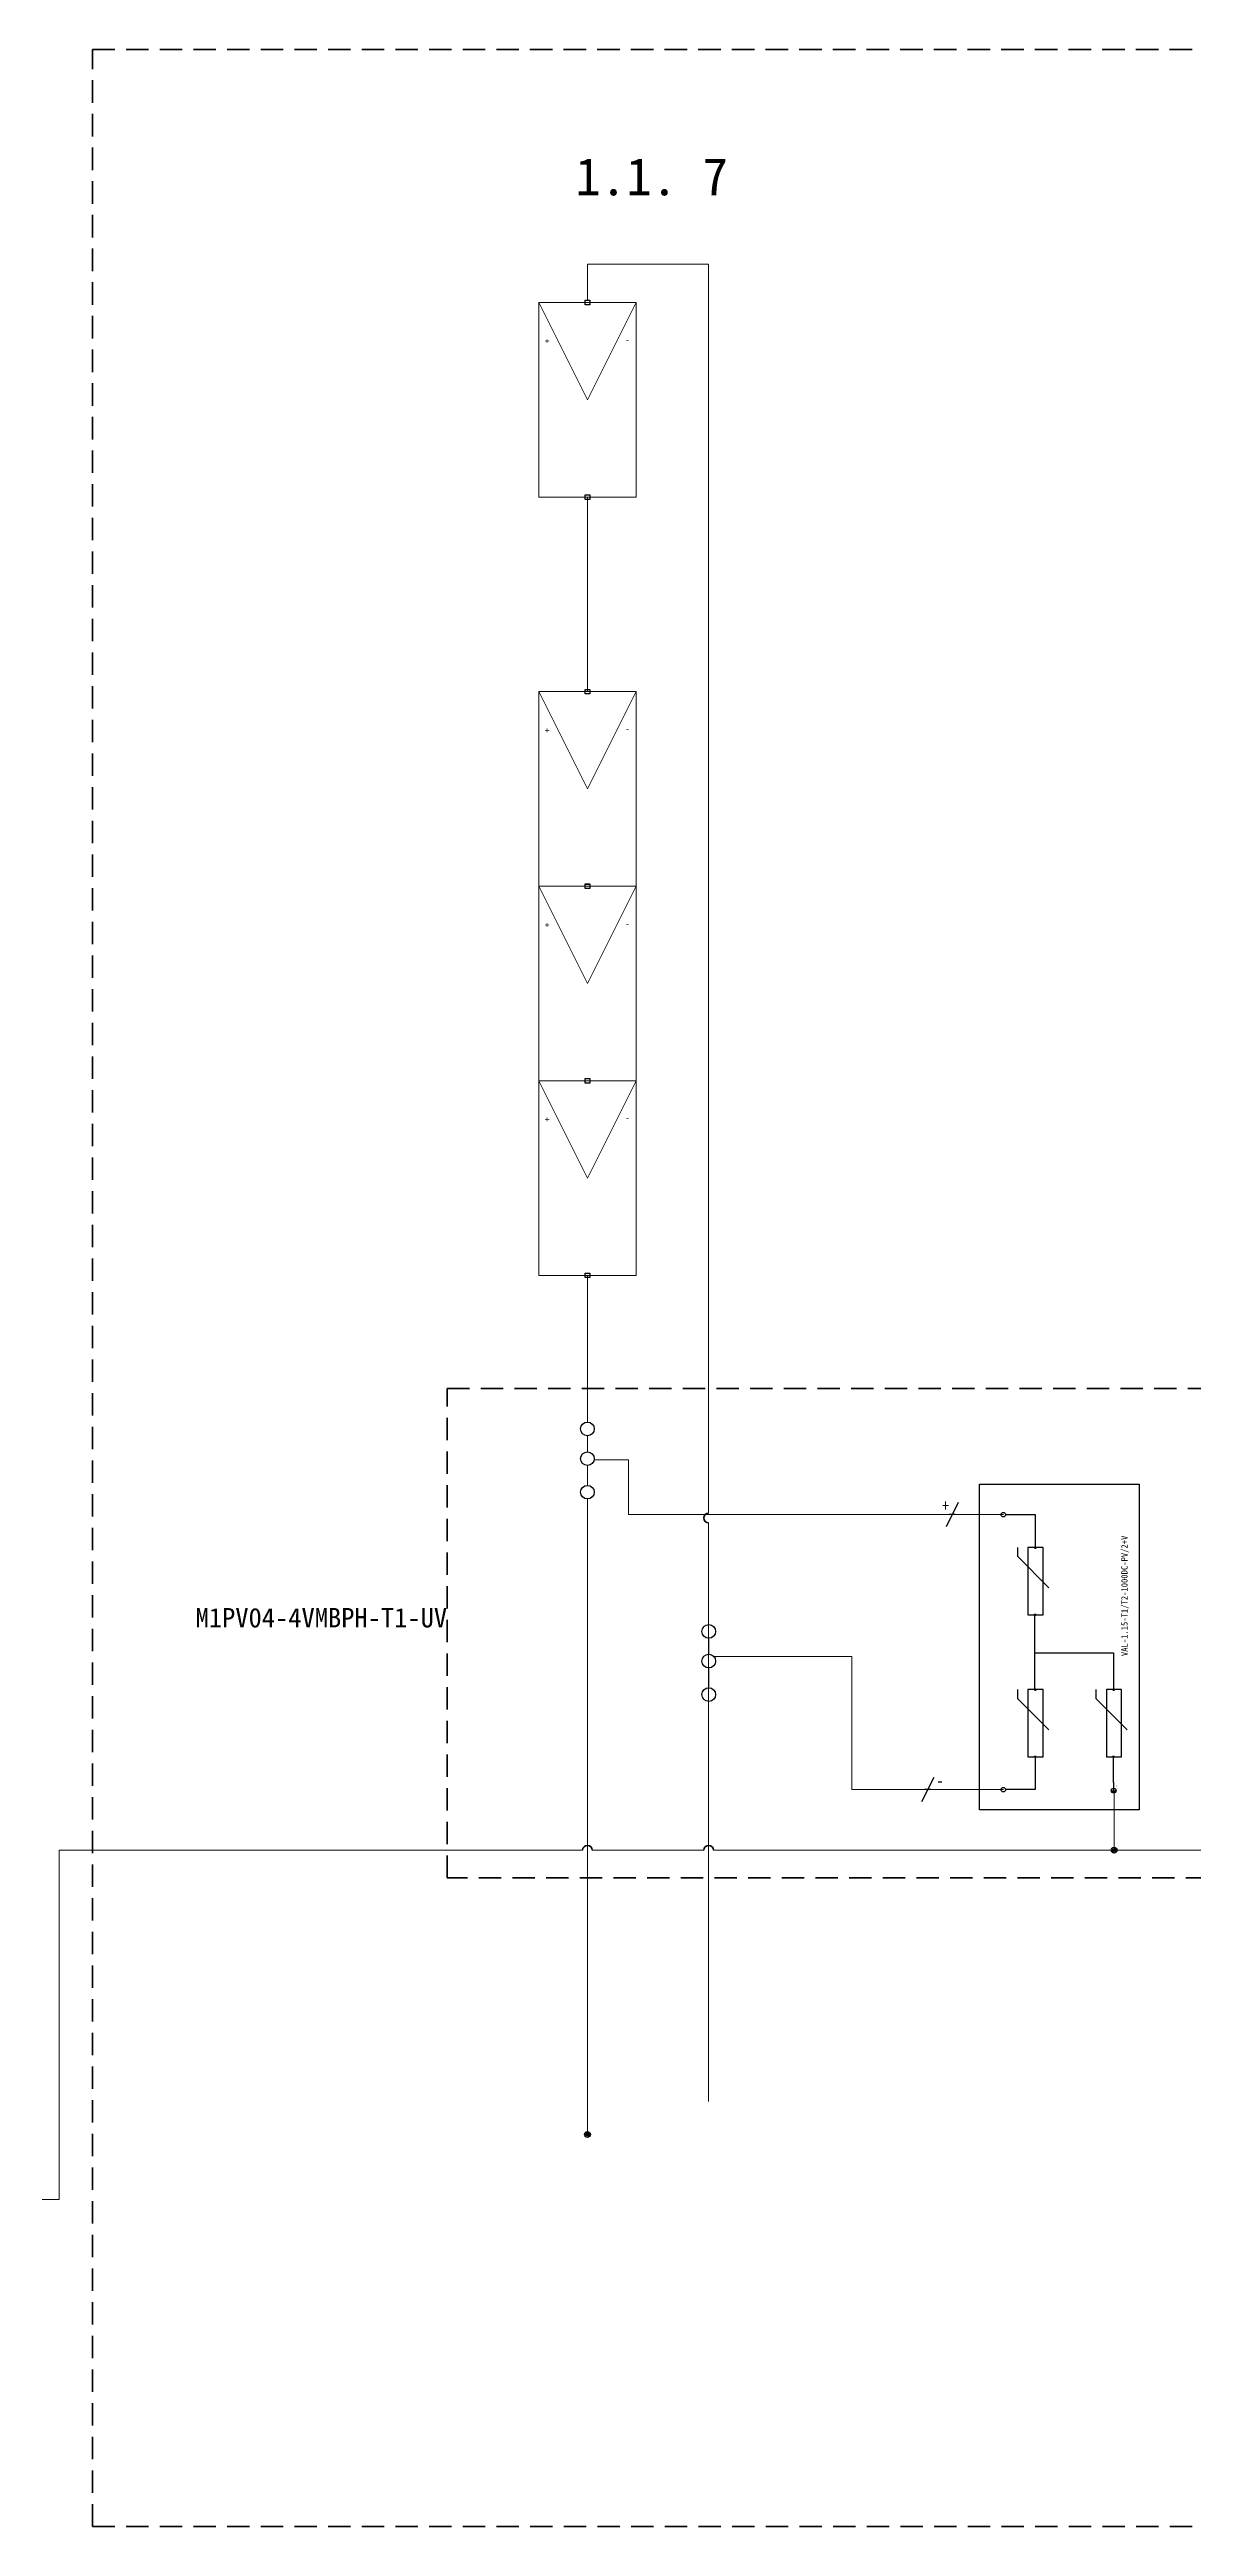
# Model space of a CAD drawing. Header units: millimetres. Extents: x 139 to 1361, y -140 to 1049.
# Drawn here: x 561.2 to 637.7, y 725.2 to 890.7 of the extents above; entities that cross this region are included whole.
import ezdxf
from ezdxf.enums import TextEntityAlignment as Align

# ---------------------------------------------------------------- set-up
doc = ezdxf.new("R2010")
doc.units = ezdxf.units.MM
doc.header["$LTSCALE"] = 12
doc.linetypes.add('HIDDEN2', pattern=[0.1875, 0.125, -0.0625])
for name, color, linetype in [('GRN_12AWG', 3, 'Continuous'), ('GRY_20AWG', 250, 'Continuous'), ('LOCBOX', 92, 'HIDDEN2'), ('MISC', 2, 'Continuous'), ('RED_10AWG', 1, 'Continuous'), ('RED_12AWG', 1, 'Continuous'), ('SYMS', 7, 'Continuous'), ('TAGS', 51, 'Continuous')]:
    doc.layers.add(name, color=color, linetype=linetype)
doc.styles.get("Standard").update_dxf_attribs({"font": ''})
doc.styles.add('WD', font='')
doc.styles.add('WD_IEC', font='')
doc.styles.get('Standard').set_extended_font_data('SimHei')
doc.styles.get('WD').set_extended_font_data('SimHei')
doc.styles.get('WD_IEC').set_extended_font_data('SimHei')

# ---------------------------------------------------------------- blocks, each defined once
blk = doc.blocks.new('HT0_01')
for p, q in [((-0.0625, 0.0625), (0.0625, 0.0625)), ((-0.0625, -0.0625), (-0.0625, 0.0625)), ((0.0625, 0.0625), (0.0625, -0.0625)), ((0.0625, -0.0625), (-0.0625, -0.0625))]:
    blk.add_line(p, q)
at = {"style": 'WD', "flags": 1}
for tag, p in [('X4TERM01', (-0.0625, 0)), ('X2TERM01', (0, 0.0625)), ('X1TERM01', (0.0625, 0)), ('X8TERM01', (0, -0.0625))]:
    blk.add_attdef(tag, p, '', height=0.01, dxfattribs=at)
blk = doc.blocks.new('PVM')
at = {"color": 5, "lineweight": 20}
for p, q in [((2, 1), (1, 0.5)), ((1, 0.5), (2, 0))]:
    blk.add_line(p, q, dxfattribs=at)
blk.add_lwpolyline([(0, 1), (2, 1), (2, 0), (0, 0)], close=True, dxfattribs=at)
at = {"layer": 'SYMS', "color": 5, "lineweight": 20, "xscale": 0.3699338068975089, "yscale": 0.3699338068975089, "zscale": 0.3699338068975089}
for p in [(0, 0.5), (2, 0.5)]:
    blk.add_blockref('HT0_01', p, dxfattribs=at)
at = {"color": 5, "lineweight": 20, "char_height": 0.065, "attachment_point": 1}
for s, insert, rotation in [('+', (1.625, 0.883), 180), ('-', (1.57, 0.067), 90)]:
    blk.add_mtext_dynamic_manual_height_columns(s, width=0.09892, gutter_width=0.325, heights=[0], dxfattribs=dict(at, insert=insert, rotation=rotation))
blk = doc.blocks.new('HT0_02')
blk.add_circle((0, 0), 0.0699)
at = {"style": 'WD', "flags": 1}
for tag, p in [('X4TERM01', (-0.07, 0)), ('X2TERM01', (0, 0.07)), ('X1TERM01', (0.07, 0)), ('X8TERM01', (0, -0.07))]:
    blk.add_attdef(tag, p, '', height=0.01, dxfattribs=at)
blk = doc.blocks.new('HGND4')
for p, q in [((0, 0), (10, 0)), ((10, -3.8), (10, 3.8)), ((11.2, -2.5), (11.2, 2.5)), ((12.5, -1.2), (12.5, 1.2))]:
    blk.add_line(p, q)
blk.add_circle((10, 0), 5)
at = {"style": 'WD_IEC'}
for tag, p in [('TAG1', (2.5, 4.6)), ('INST', (2.5, 11.6)), ('LOC', (2.5, 8.1))]:
    blk.add_attdef(tag, text='', height=2.5, dxfattribs=at).set_placement(p, align=Align.RIGHT)
at = {"style": 'WD_IEC', "flags": 1}
blk.add_attdef('X4TERM01', (0, 0), '', height=0.32, dxfattribs=at)
blk = doc.blocks.new('VT0_05')
blk.add_lwpolyline([(0.08, -0.06), (0, 0.08), (-0.08, -0.06)], close=True)
at = {"style": 'WD', "flags": 1}
for tag, p in [('X4TERM01', (-0.05, 0)), ('X2TERM01', (0, 0.08)), ('X1TERM01', (0.05, 0)), ('X8TERM01', (0, -0.06))]:
    blk.add_attdef(tag, p, '', height=0.01, dxfattribs=at)
blk = doc.blocks.new('Lightening Surge Arrestor')
at = {"color": 5}
for p, q in [((0.502, 2.919), (0.502, 2.827)), ((0.502, 2.827), (0.826, 2.503)), ((0.502, 1.459), (0.502, 1.367)), ((0.502, 1.367), (0.826, 1.043)), ((1.308, 1.459), (1.308, 1.367)), ((1.308, 1.367), (1.632, 1.043))]:
    blk.add_line(p, q, dxfattribs=at)
for points in [[(0.112, 3.569), (1.754, 3.569), (1.754, 0.222), (0.112, 0.222)], [(0.768, 2.919), (0.611, 2.919), (0.611, 2.225), (0.768, 2.225)], [(0.768, 1.459), (0.611, 1.459), (0.611, 0.765), (0.768, 0.765)], [(1.574, 1.459), (1.417, 1.459), (1.417, 0.765), (1.574, 0.765)]]:
    blk.add_lwpolyline(points, close=True, dxfattribs=at)
at = {"layer": 'GRY_20AWG'}
blk.add_line((1.492, 0.502), (1.492, 0.468), dxfattribs=at)
at = {"layer": 'RED_12AWG'}
for p, q in [((0.382, 3.255), (0.686, 3.255)), ((0.686, 3.255), (0.686, 2.926)), ((0.69, 2.919), (0.684, 2.919)), ((0.681, 1.459), (0.681, 2.226)), ((0.681, 1.835), (1.492, 1.835)), ((1.492, 1.835), (1.492, 1.466)), ((0.69, 1.459), (0.681, 1.459)), ((0.69, 0.435), (0.69, 0.766)), ((1.492, 0.502), (1.492, 0.757)), ((0.381, 0.435), (0.69, 0.435))]:
    blk.add_line(p, q, dxfattribs=at)
at = {"layer": 'SYMS'}
for name, p, xscale, yscale, zscale in [('HT0_02', (0.358, 3.255), 0.3314421991292846, 0.3314421991292846, 0.3314421991292846), ('VT0_05', (0.686, 2.918), 0.1052161047490845, 0.1052161047490845, 0.1052161047490845), ('VT0_05', (0.686, 1.458), 0.1052161047490845, 0.1052161047490845, 0.1052161047490845), ('HT0_02', (0.69, 1.459), 0.01504368401050088, 0.01504368401050088, 0.01504368401050088), ('VT0_05', (1.492, 1.458), 0.1052161047490845, 0.1052161047490845, 0.1052161047490845), ('HT0_02', (0.358, 0.429), 0.3314421991292846, 0.3314421991292846, 0.3314421991292846)]:
    blk.add_blockref(name, p, dxfattribs=dict(at, xscale=xscale, yscale=yscale, zscale=zscale))
at = {"layer": 'SYMS', "xscale": -0.1052161047490845, "yscale": 0.1052161047490845, "zscale": 0.1052161047490845, "rotation": 180}
for p in [(0.686, 2.226), (0.686, 0.766), (1.492, 0.766)]:
    blk.add_blockref('VT0_05', p, dxfattribs=at)
at = {"layer": 'SYMS'}
ref = blk.add_blockref('HGND4', (1.492, 0.468), dxfattribs=dict(at, xscale=0.005, yscale=0.005, zscale=0.005, rotation=270))
ref.add_attrib('TAG1', 'PE', dxfattribs={"layer": 'TAGS', "height": 0.0125, "rotation": 270, "style": 'WD_IEC'}).set_placement((1.515, 0.455), align=Align.RIGHT)
at = {"color": 5, "insert": (1.57, 1.801), "char_height": 0.065, "attachment_point": 1, "rotation": 90}
blk.add_mtext_dynamic_manual_height_columns('VAL-1.15-T1/T2-1000DC-PV/2+V', width=1.87491, gutter_width=0.325, heights=[0], dxfattribs=at)
for tag, p in [('+', (0.447, 3.312)), ('-', (0.457, 0.49))]:
    blk.add_attdef(tag, p, '', height=0.065)
at = {"color": 5}
blk.add_attdef('VAL-1.15-T1/T2-1000DC-PV/2+V', (1.651, 1.798), '', height=0.065, rotation=90, dxfattribs=at)
blk = doc.blocks.new('VT0_02')
blk.add_circle((0, 0), 0.0699)
at = {"style": 'WD', "flags": 1}
for tag, p in [('X4TERM01', (-0.07, 0)), ('X2TERM01', (0, 0.07)), ('X1TERM01', (0.07, 0)), ('X8TERM01', (0, -0.07))]:
    blk.add_attdef(tag, p, '', height=0.01, dxfattribs=at)
blk = doc.blocks.new('HW01')
for p, q in [((0.062, 0.125), (-0.062, -0.125)), ((0.031, 0), (-0.031, 0))]:
    blk.add_line(p, q)
at = {"style": 'WD', "width": 0.7, "flags": 1}
for tag, p in [('INST', (0, 0.357)), ('LOC', (0, 0.188)), ('XREF', (0, -0.3)), ('DESC1', (0, -0.456)), ('DESC2', (0, -0.613))]:
    blk.add_attdef(tag, text='', height=0.125, dxfattribs=at).set_placement(p, align=Align.CENTER)
at = {"style": 'WD', "width": 0.8}
blk.add_attdef('TAG1', text='', height=0.125, dxfattribs=at).set_placement((-0.031, 0.031), align=Align.RIGHT)
at = {"style": 'WD', "flags": 1}
for tag, p in [('X4TERM01', (-0.031, 0)), ('X1TERM01', (0.031, 0))]:
    blk.add_attdef(tag, p, '', height=0.0125, dxfattribs=at)
at = {"style": 'WD'}
for tag, p in [('X2LINK', (0, 0.125)), ('X8LINK', (0, -0.125))]:
    blk.add_attdef(tag, p, '', height=0.01, dxfattribs=at)
at = {"linetype": 'Continuous', "style": 'WD', "flags": 9}
blk.add_attdef('ASSYCODE', text='', height=0.01, dxfattribs=at).set_placement((0.029, 0.042), align=Align.CENTER)
at = {"style": 'WD', "flags": 9}
blk.add_attdef('FAMILY', text='', height=0.01, dxfattribs=at).set_placement((0.023, 0.118), align=Align.CENTER)
at = {"style": 'WD', "width": 0.8}
blk.add_attdef('RATING1', (0.094, 0.031), '', height=0.125, dxfattribs=at)
at = {"style": 'WD', "width": 0.8, "flags": 1}
blk.add_attdef('MFG', text='', height=0.0938, dxfattribs=at).set_placement((-0.125, -0.031), align=Align.TOP_RIGHT)
blk.add_attdef('CAT', text='', height=0.0938, dxfattribs=at).set_placement((0.031, -0.031), align=Align.TOP_LEFT)
blk = doc.blocks.new('WDDOT')
for radius in [0.03, 0.0187, 0.00929]:
    blk.add_circle((0, 0), radius)

msp = doc.modelspace()

# ---------------------------------------------------------------- linework, layer by layer
at = {"layer": 'GRN_12AWG', "lineweight": 13}
for p, q in [((632.35, 774.29), (632.35, 770.4)), ((596.82, 770.39), (561.83, 770.39)), ((561.83, 770.39), (561.83, 747.05)), ((604.93, 770.39), (597.47, 770.39)), ((632.35, 770.4), (605.58, 770.39)), ((632.35, 770.4), (642.73, 770.4)), ((561.83, 747.05), (551.43, 747.05))]:
    msp.add_line(p, q, dxfattribs=at)
at = {"layer": 'GRN_12AWG', "lineweight": 90}
for centre in [(597.15, 770.39), (605.25, 770.39)]:
    msp.add_arc(centre, 0.325, 0, 180, dxfattribs=at)
at = {"layer": 'GRY_20AWG', "lineweight": 90}
for centre, start, end in [((605.25, 792.6), 90, 270), ((597.15, 770.39), 0, 180)]:
    msp.add_arc(centre, 0.325, start, end, dxfattribs=at)
at = {"layer": 'LOCBOX', "color": 5, "lineweight": 90}
msp.add_lwpolyline([(564.06, 890.74), (880.57, 890.74), (880.57, 725.19), (564.06, 725.19)], close=True, dxfattribs=at)
at = {"layer": 'LOCBOX', "color": 1, "lineweight": 90}
msp.add_lwpolyline([(587.77, 801.25), (730.89, 801.25), (730.89, 768.54), (587.77, 768.54)], close=True, dxfattribs=at)
at = {"layer": 'RED_10AWG', "lineweight": 13}
for p, q in [((597.15, 873.99), (597.15, 876.39)), ((597.15, 876.39), (605.25, 876.39)), ((605.25, 876.39), (597.15, 876.39)), ((605.25, 876.39), (605.25, 793.65)), ((597.15, 860.83), (597.15, 847.82)), ((597.15, 808.81), (597.15, 799)), ((597.15, 798.09), (597.15, 797.02)), ((599.89, 796.48), (597.6, 796.48)), ((599.89, 792.82), (599.89, 796.48)), ((597.15, 796.11), (597.15, 794.78)), ((597.15, 793.87), (597.15, 751.39)), ((605.25, 793.65), (605.25, 792.93)), ((621.31, 792.82), (599.89, 792.82)), ((605.25, 792.28), (605.25, 753.59)), ((624.95, 792.82), (621.72, 792.82)), ((605.26, 784.56), (605.26, 783.48)), ((614.82, 783.34), (605.63, 783.34)), ((614.82, 774.44), (614.82, 783.34)), ((605.26, 782.57), (605.26, 781.24)), ((619.68, 774.44), (614.82, 774.44)), ((624.95, 774.44), (620.09, 774.44)), ((597.3, 751.39), (597.15, 751.39))]:
    msp.add_line(p, q, dxfattribs=at)

# ---------------------------------------------------------------- block references
at = {"lineweight": 5, "xscale": 6.503093813421009, "yscale": 6.503093813421009, "zscale": 6.503093813421009}
msp.add_blockref('Lightening Surge Arrestor', (622.62, 771.65), dxfattribs=at)
at = {"layer": 'RED_10AWG', "lineweight": 5}
ref = msp.add_blockref('HW01', (619.89, 774.44), dxfattribs=dict(at, xscale=6.503093813421009, yscale=6.503093813421009, zscale=6.503093813421009))
ref.add_attrib('RATING1', '-', (620.49, 774.64), dxfattribs={"layer": 'MISC', "height": 0.813, "style": 'WD', "width": 0.8})
at = {"layer": 'SYMS', "lineweight": 5, "xscale": 6.503093813421009, "yscale": 6.503093813421009, "zscale": 6.503093813421009, "rotation": 90}
for p in [(600.4, 860.83), (600.4, 834.82), (600.4, 821.81), (600.4, 808.81)]:
    msp.add_blockref('PVM', p, dxfattribs=at)
at = {"layer": 'SYMS', "lineweight": 5, "xscale": 6.503093813421009, "yscale": 6.503093813421009, "zscale": 6.503093813421009}
for name, p in [('VT0_02', (597.15, 798.55)), ('VT0_02', (597.15, 796.56)), ('VT0_02', (597.15, 794.32)), ('VT0_02', (605.26, 785.01)), ('VT0_02', (605.26, 783.03)), ('VT0_02', (605.26, 780.79)), ('WDDOT', (632.35, 770.39)), ('WDDOT', (597.15, 751.39))]:
    msp.add_blockref(name, p, dxfattribs=at)
at = {"layer": 'SYMS', "lineweight": 5}
ref = msp.add_blockref('HW01', (621.52, 792.82), dxfattribs=dict(at, xscale=6.503093813421009, yscale=6.503093813421009, zscale=6.503093813421009))
ref.add_attrib('TAG1', '+', dxfattribs={"layer": 'TAGS', "height": 0.813, "style": 'WD', "width": 0.8}).set_placement((621.31, 793.02), align=Align.RIGHT)

# ---------------------------------------------------------------- texts
at = {"insert": (596.34, 883.5), "char_height": 2.5, "attachment_point": 1}
msp.add_mtext_dynamic_manual_height_columns('1.1. 7', width=18.2202, gutter_width=12.5, heights=[0], dxfattribs=at)
at = {"layer": 'LOCBOX', "color": 1, "lineweight": 90}
msp.add_text('M1PV04-4VMBPH-T1-UV', height=1.3006, dxfattribs=at).set_placement((587.77, 784.89), align=Align.BOTTOM_RIGHT)

doc.saveas('drawing.dxf')
